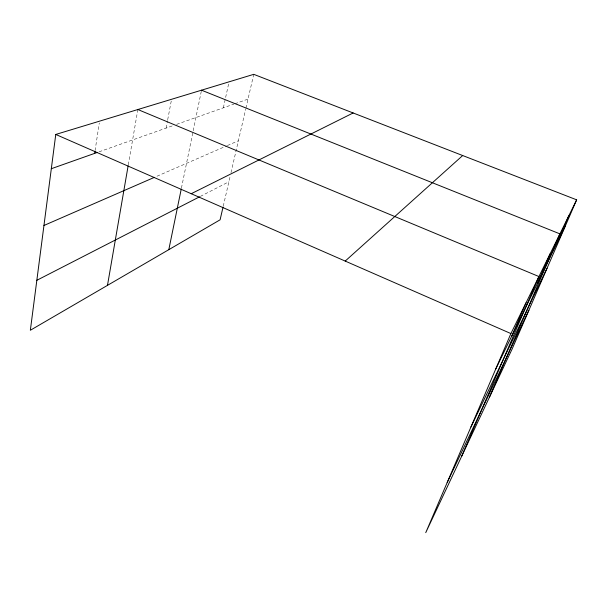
<?xml version="1.0" encoding="UTF-8"?>
<svg xmlns="http://www.w3.org/2000/svg" width="607" height="607" viewBox="0 0 607 607"><rect width="100%" height="100%" fill="white"/><g stroke="black" fill="none" stroke-linecap="round" stroke-linejoin="round"><path stroke-width="0.46" stroke-dasharray="3.04 2.28" d="M95.071 150.619L99.29 122.993M128.297 164.846L137.85 109.526M166.106 128.092L167.517 120.656M167.691 119.723L171.576 99.282M181.447 188.079L201.524 90.193M223.368 107.818L229.059 81.831M223.247 206.221L230.167 176.288M231.009 172.646L245.714 109.063M245.926 108.152L253.749 74.335M200.318 196.418L228.9 181.759M156.963 176.235L226.525 145.923M227.367 145.551L238.384 140.756M99.062 151.818L173.124 125.603M176.629 124.367L233.938 104.085M234.818 103.774L248.02 99.1"/><path stroke-width="0.91" d="M576.65 199.832L510.904 333.569L425.742 532.665L512.164 348.911L576.65 199.832L253.749 74.335L55.768 134.451L30.35 330.261L220.098 219.81L223.035 207.124M94.646 153.381L94.927 151.538M107.485 285.366L128.138 165.772M168.807 249.667L181.258 188.997M511.731 336.134L526.003 302.847M461.692 456.221L538.933 276.549L137.85 109.526M537.309 283.537L550.132 253.779M489.462 397.175L559.92 233.87L201.524 90.193M557.196 242.648L568.789 215.819M447.2 482.512L528.925 310.154M470.949 426.987L547.074 268.203M495.782 368.912L565.595 225.387M345.216 261.078L462.686 155.536M36.837 280.297L199.498 196.843M191.243 193.716L353.145 112.97M43.947 225.478L154.413 177.343M51.314 168.716L97.295 152.44M55.768 134.451L510.904 333.569"/></g></svg>
